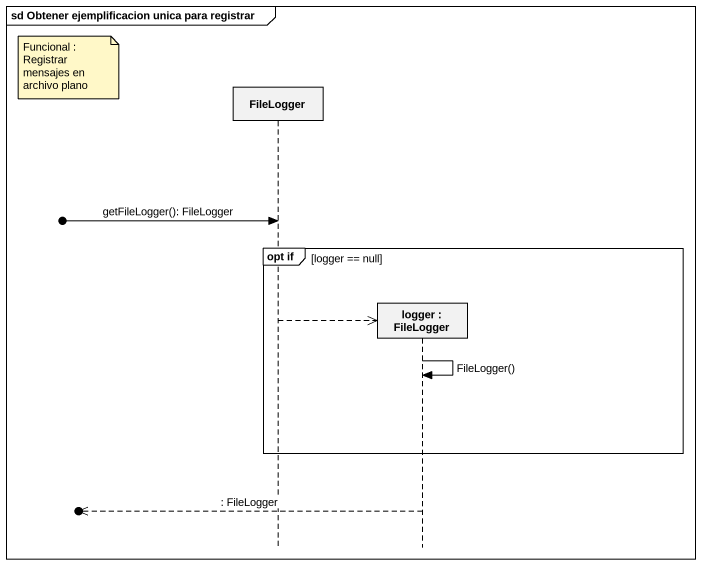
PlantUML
@startuml
mainframe sd Obtener ejemplificacion unica para registrar
hide footbox
participant FileLogger
participant "logger : FileLogger" as logger

note left of FileLogger : Funcional : Registrar mensajes en archivo plano
[o-> FileLogger : getFileLogger(): FileLogger
group opt if [logger == null]
  FileLogger -->> logger **
  logger -> logger : FileLogger()
end
[o<<-- logger : : FileLogger
@enduml
